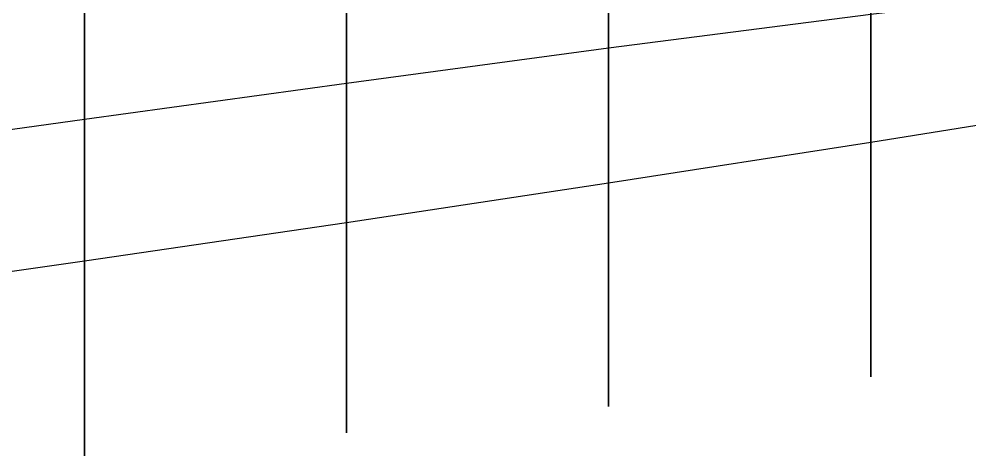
# Model space of a CAD drawing. Extents: x 0 to 100, y -6 to 6.
# Drawn here: x 75.5 to 82.75, y -4.95 to -1.61 of the extents above; entities that cross this region are included whole.
import ezdxf

# ---------------------------------------------------------------- set-up
doc = ezdxf.new("R2010")
doc.units = 0
for name, color, linetype in [('Compartiment', 3, 'CONTINUOUS'), ('Fysiek-horizontaal-vlak', 5, 'CONTINUOUS'), ('Lijnenmodel-van-de-romp', 2, 'CONTINUOUS'), ('Vlakkenmodel-van-de-romp', 2, 'CONTINUOUS')]:
    doc.layers.add(name, color=color, linetype=linetype)

msp = doc.modelspace()

# ---------------------------------------------------------------- linework, layer by layer
at = {"layer": 'Compartiment'}
for points in [[(76, 3.45724, 5), (76, -3.45724, 5), (76, -3.46933, 5.04226), (76, -3.49853, 5.14233), (76, -3.52529, 5.23238), (76, -3.54867, 5.30973), (76, -3.56808, 5.37278), (76, -3.58433, 5.42434), (76, -3.59858, 5.4683), (76, -3.61199, 5.50854), (76, -3.62571, 5.54896), (76, -3.64066, 5.59261), (76, -3.65676, 5.63924), (76, -3.6737, 5.68776), (76, -3.69116, 5.73709), (76, -3.70884, 5.78613), (76, -3.72648, 5.83403), (76, -3.74412, 5.88091), (76, -3.7619, 5.92713), (76, -3.77993, 5.97302), (76, -3.79832, 6.01895), (76, -3.81716, 6.06517), (76, -3.83637, 6.11151), (76, -3.85585, 6.15774), (76, -3.87547, 6.20361), (76, -3.89512, 6.24886), (76, -3.91477, 6.29338), (76, -3.93466, 6.33758), (76, -3.95509, 6.38202), (76, -3.97637, 6.42725), (76, -3.99883, 6.47382), (76, -4.02253, 6.52186), (76, -4.04666, 6.56989), (76, -4.07016, 6.61596), (76, -4.09196, 6.65818), (76, -4.11102, 6.69462), (76, -4.1266, 6.724), (76, -4.13938, 6.74762), (76, -4.15033, 6.76741), (76, -4.16044, 6.78532), (76, -4.19407, 6.84383), (76, -4.20681, 6.86578), (76, -4.2199, 6.88816), (76, -4.23309, 6.91044), (76, -4.24615, 6.93222), (76, -4.25912, 6.95352), (76, -4.27208, 6.97446), (76, -4.28512, 6.99518), (76, -4.29831, 7.01582), (76, -4.31162, 7.03633), (76, -4.32457, 7.05606), (76, -4.33656, 7.07414), (76, -4.36678, 7.11935), (76, -4.41451, 7.25591), (76, -4.42975, 7.29881), (76, -4.45042, 7.35609), (76, -4.47827, 7.4323), (76, -4.51507, 7.53196), (76, -4.79838, 8.28992), (76, -4.80781, 8.31565), (76, -4.81382, 8.33241), (76, -4.81997, 8.34968), (76, -4.86911, 8.48585), (76, -4.88354, 8.52622), (76, -4.89704, 8.56441), (76, -4.90924, 8.5993), (76, -4.9199, 8.63004), (76, -4.94515, 8.70357), (76, 4.94515, 8.70357)], [(78, 3.16376, 5), (78, -3.16376, 5), (78, -3.17359, 5.03409), (78, -3.20283, 5.1328), (78, -3.23256, 5.23053), (78, -3.26269, 5.327), (78, -3.29315, 5.42195), (78, -3.32398, 5.51534), (78, -3.3557, 5.60805), (78, -3.38897, 5.70117), (78, -3.42443, 5.79581), (78, -3.46273, 5.89306), (78, -3.50407, 5.99318), (78, -3.54688, 6.09305), (78, -3.58913, 6.18868), (78, -3.62879, 6.27611), (78, -3.66384, 6.35136), (78, -3.69287, 6.41179), (78, -3.71697, 6.46001), (78, -3.73786, 6.49998), (78, -3.75726, 6.53565), (78, -3.79812, 6.60911), (78, -3.82118, 6.65022), (78, -3.8459, 6.69368), (78, -3.87217, 6.73886), (78, -3.89984, 6.78514), (78, -3.92861, 6.83176), (78, -3.95753, 6.87736), (78, -3.98545, 6.92047), (78, -4.01125, 6.9596), (78, -4.03378, 6.99326), (78, -4.05231, 7.02051), (78, -4.06758, 7.04251), (78, -4.08075, 7.06099), (78, -4.09294, 7.07764), (78, -4.1053, 7.09419), (78, -4.11862, 7.11186), (78, -4.18029, 7.19283), (78, -4.22925, 7.33031), (78, -4.24491, 7.37364), (78, -4.26607, 7.43132), (78, -4.29452, 7.50783), (78, -4.33203, 7.60759), (78, -4.60325, 8.31952), (78, -4.61992, 8.3636), (78, -4.6295, 8.38929), (78, -4.63561, 8.40605), (78, -4.64186, 8.42332), (78, -4.69179, 8.5592), (78, -4.70646, 8.59947), (78, -4.72018, 8.63757), (78, -4.7326, 8.67239), (78, -4.74345, 8.70307), (78, -4.76915, 8.77644), (78, 4.76915, 8.77644)], [(80, 2.86209, 5), (80, -2.86209, 5), (80, -2.87483, 5.04339), (80, -2.90407, 5.14017), (80, -2.93451, 5.23818), (80, -2.96588, 5.33645), (80, -2.99789, 5.43401), (80, -3.03028, 5.52989), (80, -3.06292, 5.62351), (80, -3.09642, 5.71578), (80, -3.13152, 5.80798), (80, -3.16896, 5.90139), (80, -3.20952, 5.99731), (80, -3.25344, 6.09614), (80, -3.29901, 6.19478), (80, -3.34403, 6.28922), (80, -3.38628, 6.37548), (80, -3.42355, 6.44958), (80, -3.45433, 6.50886), (80, -3.47987, 6.55602), (80, -3.50209, 6.59509), (80, -3.52292, 6.63009), (80, -3.54431, 6.66507), (80, -3.56777, 6.70321), (80, -3.59319, 6.74426), (80, -3.62005, 6.78714), (80, -3.64783, 6.83076), (80, -3.676, 6.87404), (80, -3.70416, 6.91611), (80, -3.73236, 6.95699), (80, -3.7608, 6.99695), (80, -3.78964, 7.03623), (80, -3.81907, 7.07508), (80, -3.849, 7.11347), (80, -3.87828, 7.15019), (80, -3.90547, 7.18374), (80, -3.92917, 7.21263), (80, -3.97437, 7.26727), (80, -4.00014, 7.33968), (80, -4.01674, 7.38559), (80, -4.04103, 7.4517), (80, -4.07506, 7.54314), (80, -4.1209, 7.66502), (80, -4.45573, 8.54458), (80, -4.4751, 8.59616), (80, -4.4853, 8.62401), (80, -4.49087, 8.64001), (80, -4.49635, 8.65606), (80, -4.50525, 8.68132), (80, -4.517, 8.71412), (80, -4.56822, 8.85554), (80, 4.56822, 8.85554)], [(82, 2.55171, 5), (82, -2.55171, 5), (82, -2.56652, 5.05021), (82, -2.59531, 5.14469), (82, -2.62559, 5.24099), (82, -2.65721, 5.33861), (82, -2.68987, 5.43654), (82, -2.72327, 5.53379), (82, -2.75711, 5.62932), (82, -2.79127, 5.72253), (82, -2.82635, 5.81429), (82, -2.86313, 5.90589), (82, -2.90241, 5.9986), (82, -2.94497, 6.0937), (82, -2.99108, 6.19158), (82, -3.03893, 6.28919), (82, -3.0862, 6.3826), (82, -3.13057, 6.46786), (82, -3.16971, 6.54106), (82, -3.20204, 6.59957), (82, -3.22886, 6.64606), (82, -3.25218, 6.68452), (82, -3.27404, 6.71895), (82, -3.29648, 6.75332), (82, -3.32108, 6.79078), (82, -3.34772, 6.8311), (82, -3.37587, 6.87321), (82, -3.40495, 6.91603), (82, -3.43444, 6.95848), (82, -3.4639, 6.99971), (82, -3.49338, 7.03974), (82, -3.52308, 7.07883), (82, -3.55317, 7.11722), (82, -3.58384, 7.15517), (82, -3.61501, 7.19262), (82, -3.64546, 7.22843), (82, -3.67374, 7.26113), (82, -3.69837, 7.28927), (82, -3.74533, 7.34249), (82, -3.77152, 7.41518), (82, -3.78832, 7.4613), (82, -3.81278, 7.52776), (82, -3.84692, 7.61972), (82, -4.22663, 8.62774), (82, -4.24603, 8.67963), (82, -4.25631, 8.70761), (82, -4.262, 8.72367), (82, -4.26764, 8.73975), (82, -4.27672, 8.7651), (82, -4.34046, 8.94011), (82, 4.34046, 8.94011)], [(76, 2.37686, 1.75), (76, -2.37686, 1.75), (76, -2.3912, 1.77176), (76, -2.41541, 1.80954), (76, -2.44264, 1.85305), (76, -2.47162, 1.90047), (76, -2.5011, 1.94999), (76, -2.52983, 1.99978), (76, -2.55682, 2.04841), (76, -2.58215, 2.09599), (76, -2.60617, 2.14299), (76, -2.62922, 2.18992), (76, -2.65167, 2.23724), (76, -2.67378, 2.28535), (76, -2.69554, 2.33421), (76, -2.71688, 2.38365), (76, -2.73772, 2.43355), (76, -2.75798, 2.48374), (76, -2.77759, 2.53409), (76, -2.79655, 2.58455), (76, -2.81491, 2.63505), (76, -2.83268, 2.68555), (76, -2.84989, 2.73599), (76, -2.86657, 2.78637), (76, -2.88281, 2.83689), (76, -2.8987, 2.8878), (76, -2.91433, 2.93936), (76, -2.92981, 2.9918), (76, -2.94516, 3.04517), (76, -2.96024, 3.09868), (76, -2.97482, 3.15133), (76, -2.98869, 3.20212), (76, -3.00165, 3.25005), (76, -3.01373, 3.29519), (76, -3.02605, 3.34186), (76, -3.03998, 3.39543), (76, -3.05688, 3.46129), (76, -3.24354, 4.20008), (76, -3.3199, 4.49558), (76, -3.3469, 4.5985), (76, -3.37639, 4.70921), (76, -3.40731, 4.82284), (76, -3.43861, 4.93487), (76, -3.45724, 5), (76, 3.45724, 5)], [(78, 2.10027, 1.75), (78, -2.10027, 1.75), (78, -2.12445, 1.78761), (78, -2.15249, 1.83283), (78, -2.17945, 1.87797), (78, -2.2055, 1.92315), (78, -2.23079, 1.96852), (78, -2.25546, 2.01422), (78, -2.27965, 2.06035), (78, -2.30336, 2.10692), (78, -2.32657, 2.1539), (78, -2.34925, 2.20125), (78, -2.37137, 2.24894), (78, -2.39292, 2.29695), (78, -2.4139, 2.34527), (78, -2.43434, 2.39391), (78, -2.45425, 2.44285), (78, -2.47364, 2.4921), (78, -2.49253, 2.54165), (78, -2.5109, 2.59137), (78, -2.52873, 2.64117), (78, -2.546, 2.69089), (78, -2.56269, 2.74043), (78, -2.57881, 2.78976), (78, -2.59451, 2.83928), (78, -2.60996, 2.88949), (78, -2.62533, 2.9409), (78, -2.64082, 2.99401), (78, -2.65667, 3.04971), (78, -2.67349, 3.11046), (78, -2.69197, 3.17909), (78, -2.7128, 3.25846), (78, -2.73667, 3.3514), (78, -2.76393, 3.45937), (78, -2.93885, 4.15887), (78, -2.9635, 4.25541), (78, -2.98766, 4.34919), (78, -3.03706, 4.53854), (78, -3.06292, 4.63615), (78, -3.08954, 4.73511), (78, -3.11688, 4.83481), (78, -3.14492, 4.93465), (78, -3.16376, 5), (78, 3.16376, 5)], [(80, 1.8314, 1.75), (80, -1.8314, 1.75), (80, -1.8409, 1.76655), (80, -1.86191, 1.80427), (80, -1.88443, 1.84511), (80, -1.90831, 1.88891), (80, -1.93293, 1.9348), (80, -1.95768, 1.98189), (80, -1.98191, 2.0293), (80, -2.00515, 2.07635), (80, -2.02741, 2.12304), (80, -2.04886, 2.16957), (80, -2.06964, 2.21613), (80, -2.08992, 2.26292), (80, -2.10982, 2.31008), (80, -2.12935, 2.35762), (80, -2.14848, 2.40547), (80, -2.16719, 2.45359), (80, -2.18545, 2.50192), (80, -2.20324, 2.55043), (80, -2.22059, 2.59915), (80, -2.23752, 2.64814), (80, -2.25406, 2.69746), (80, -2.27025, 2.74716), (80, -2.28609, 2.79725), (80, -2.30155, 2.84745), (80, -2.31657, 2.89747), (80, -2.33107, 2.94698), (80, -2.34502, 2.99567), (80, -2.35851, 3.04397), (80, -2.37241, 3.09527), (80, -2.38774, 3.15374), (80, -2.40553, 3.22351), (80, -2.42681, 3.30872), (80, -2.57958, 3.93068), (80, -2.61297, 4.0645), (80, -2.64573, 4.19433), (80, -2.67763, 4.31931), (80, -2.70842, 4.43856), (80, -2.7379, 4.55121), (80, -2.76597, 4.65686), (80, -2.79309, 4.75697), (80, -2.81987, 4.85347), (80, -2.84691, 4.9483), (80, -2.86209, 5), (80, 2.86209, 5)], [(82, -1.60644, 1.81338), (82, -1.62638, 1.85478), (82, -1.64757, 1.8992), (82, -1.66946, 1.94571), (82, -1.69149, 1.99338), (82, -1.71309, 2.04125), (82, -1.73382, 2.08859), (82, -1.75371, 2.1354), (82, -1.77289, 2.18186), (82, -1.79151, 2.22818), (82, -1.80971, 2.27455), (82, -1.8276, 2.32113), (82, -1.84522, 2.36805), (82, -1.86257, 2.41539), (82, -1.87966, 2.46324), (82, -1.89651, 2.51169), (82, -1.9131, 2.56074), (82, -1.92933, 2.60997), (82, -1.9451, 2.65889), (82, -1.96028, 2.70697), (82, -1.97476, 2.75372), (82, -1.98853, 2.79902), (82, -2.00192, 2.8443), (82, -2.01541, 2.8914), (82, -2.02943, 2.94214), (82, -2.04445, 2.99834), (82, -2.06086, 3.06168), (82, -2.07893, 3.13317), (82, -2.09887, 3.21365), (82, -2.1209, 3.30397), (82, -2.26298, 3.89718), (82, -2.29542, 4.03032), (82, -2.3282, 4.16268), (82, -2.36091, 4.29261), (82, -2.39317, 4.41867), (82, -2.42458, 4.5394), (82, -2.45477, 4.65334), (82, -2.4835, 4.75963), (82, -2.51127, 4.8598), (82, -2.53872, 4.95595), (82, -2.55171, 5), (82, 2.55171, 5)], [(76, -1.59955, 0.90864), (76, -1.68374, 0.9808), (76, -1.76188, 1.0503), (76, -1.8318, 1.11445), (76, -1.89133, 1.17055), (76, -1.9392, 1.21689), (76, -1.97779, 1.25566), (76, -2.01042, 1.29002), (76, -2.04038, 1.32316), (76, -2.07097, 1.35823), (76, -2.10462, 1.39748), (76, -2.14015, 1.43943), (76, -2.17553, 1.48169), (76, -2.20868, 1.52186), (76, -2.23758, 1.55752), (76, -2.26071, 1.58692), (76, -2.27885, 1.61081), (76, -2.2933, 1.63056), (76, -2.30539, 1.64755), (76, -2.31643, 1.66318), (76, -2.33993, 1.69603), (76, -2.35409, 1.71623), (76, -2.37091, 1.74098), (76, -2.37686, 1.75), (76, 2.37686, 1.75)], [(78, -1.56205, 1.07773), (78, -1.63756, 1.15817), (78, -1.70754, 1.23554), (78, -1.77011, 1.30699), (78, -1.82342, 1.36965), (78, -1.86637, 1.42164), (78, -1.90088, 1.46501), (78, -1.92964, 1.50281), (78, -1.95532, 1.53807), (78, -1.9806, 1.57384), (78, -2.00761, 1.61252), (78, -2.0362, 1.654), (78, -2.06567, 1.69751), (78, -2.09532, 1.7423), (78, -2.10027, 1.75), (78, 2.10027, 1.75)], [(80, -1.56893, 1.355), (80, -1.6296, 1.43992), (80, -1.68365, 1.51808), (80, -1.72949, 1.58632), (80, -1.76617, 1.64255), (80, -1.79539, 1.68907), (80, -1.81951, 1.72928), (80, -1.8314, 1.75), (80, 1.8314, 1.75)]]:
    msp.add_polyline3d(points, dxfattribs=at)
at = {"layer": 'Fysiek-horizontaal-vlak'}
for points in [[(74, -3.74078, 5), (76, -3.45724, 5), (78, -3.16376, 5), (80, -2.86209, 5), (82, -2.55171, 5), (84, -2.2317, 5), (86, -1.89653, 5), (88, -1.56145, 5), (90, -1.25029, 5), (90, 1.25029, 5), (90, 1.25029, 5), (88, 1.56145, 5), (86, 1.89653, 5), (84, 2.2317, 5), (82, 2.55171, 5), (80, 2.86209, 5), (78, 3.16376, 5), (76, 3.45724, 5), (74, 3.74078, 5)], [(74, -2.65352, 1.75), (76, -2.37686, 1.75), (78, -2.10027, 1.75), (80, -1.8314, 1.75), (82, -1.57529, 1.75), (84, -1.33463, 1.75), (86, -1.10054, 1.75), (88, -0.86601, 1.75), (90, -0.61509, 1.75), (90, 0.61509, 1.75), (90, 0.61509, 1.75), (88, 0.86601, 1.75), (86, 1.10054, 1.75), (84, 1.33463, 1.75), (82, 1.57529, 1.75), (80, 1.8314, 1.75), (78, 2.10027, 1.75), (76, 2.37686, 1.75), (74, 2.65352, 1.75)]]:
    msp.add_polyline3d(points, dxfattribs=at)
at = {"layer": 'Lijnenmodel-van-de-romp'}
for points in [[(76, -1.59955, 0.90864), (76, -1.68374, 0.9808), (76, -1.76188, 1.0503), (76, -1.8318, 1.11445), (76, -1.89133, 1.17055), (76, -1.9392, 1.21689), (76, -1.97779, 1.25566), (76, -2.01042, 1.29002), (76, -2.04038, 1.32316), (76, -2.07097, 1.35823), (76, -2.10462, 1.39748), (76, -2.14015, 1.43943), (76, -2.17553, 1.48169), (76, -2.20868, 1.52186), (76, -2.23758, 1.55752), (76, -2.26071, 1.58692), (76, -2.27885, 1.61081), (76, -2.2933, 1.63056), (76, -2.30539, 1.64755), (76, -2.31643, 1.66318), (76, -2.33993, 1.69603), (76, -2.35409, 1.71623), (76, -2.37091, 1.74098), (76, -2.3912, 1.77176), (76, -2.41541, 1.80954), (76, -2.44264, 1.85305), (76, -2.47162, 1.90047), (76, -2.5011, 1.94999), (76, -2.52983, 1.99978), (76, -2.55682, 2.04841), (76, -2.58215, 2.09599), (76, -2.60617, 2.14299), (76, -2.62922, 2.18992), (76, -2.65167, 2.23724), (76, -2.67378, 2.28535), (76, -2.69554, 2.33421), (76, -2.71688, 2.38365), (76, -2.73772, 2.43355), (76, -2.75798, 2.48374), (76, -2.77759, 2.53409), (76, -2.79655, 2.58455), (76, -2.81491, 2.63505), (76, -2.83268, 2.68555), (76, -2.84989, 2.73599), (76, -2.86657, 2.78637), (76, -2.88281, 2.83689), (76, -2.8987, 2.8878), (76, -2.91433, 2.93936), (76, -2.92981, 2.9918), (76, -2.94516, 3.04517), (76, -2.96024, 3.09868), (76, -2.97482, 3.15133), (76, -2.98869, 3.20212), (76, -3.00165, 3.25005), (76, -3.01373, 3.29519), (76, -3.02605, 3.34186), (76, -3.03998, 3.39543), (76, -3.05688, 3.46129), (76, -3.24354, 4.20008), (76, -3.3199, 4.49558), (76, -3.3469, 4.5985), (76, -3.37639, 4.70921), (76, -3.40731, 4.82284), (76, -3.43861, 4.93487), (76, -3.46933, 5.04226), (76, -3.49853, 5.14233), (76, -3.52529, 5.23238), (76, -3.54867, 5.30973), (76, -3.56808, 5.37278), (76, -3.58433, 5.42434), (76, -3.59858, 5.4683), (76, -3.61199, 5.50854), (76, -3.62571, 5.54896), (76, -3.64066, 5.59261), (76, -3.65676, 5.63924), (76, -3.6737, 5.68776), (76, -3.69116, 5.73709), (76, -3.70884, 5.78613), (76, -3.72648, 5.83403), (76, -3.74412, 5.88091), (76, -3.7619, 5.92713), (76, -3.77993, 5.97302), (76, -3.79832, 6.01895), (76, -3.81716, 6.06517), (76, -3.83637, 6.11151), (76, -3.85585, 6.15774), (76, -3.87547, 6.20361), (76, -3.89512, 6.24886), (76, -3.91477, 6.29338), (76, -3.93466, 6.33758), (76, -3.95509, 6.38202), (76, -3.97637, 6.42725), (76, -3.99883, 6.47382), (76, -4.02253, 6.52186), (76, -4.04666, 6.56989), (76, -4.07016, 6.61596), (76, -4.09196, 6.65818), (76, -4.11102, 6.69462), (76, -4.1266, 6.724), (76, -4.13938, 6.74762), (76, -4.15033, 6.76741), (76, -4.16044, 6.78532), (76, -4.19407, 6.84383), (76, -4.20681, 6.86578), (76, -4.2199, 6.88816), (76, -4.23309, 6.91044), (76, -4.24615, 6.93222), (76, -4.25912, 6.95352), (76, -4.27208, 6.97446), (76, -4.28512, 6.99518), (76, -4.29831, 7.01582), (76, -4.31162, 7.03633), (76, -4.32457, 7.05606), (76, -4.33656, 7.07414), (76, -4.36678, 7.11935), (76, -4.41451, 7.25591), (76, -4.42975, 7.29881), (76, -4.45042, 7.35609), (76, -4.47827, 7.4323), (76, -4.51507, 7.53196), (76, -4.79838, 8.28992), (76, -4.80781, 8.31565), (76, -4.81382, 8.33241), (76, -4.81997, 8.34968), (76, -4.86911, 8.48585), (76, -4.88354, 8.52622), (76, -4.89704, 8.56441), (76, -4.90924, 8.5993), (76, -4.9199, 8.63004), (76, -4.94515, 8.70357), (76, 0, 8.70357)], [(78, -1.56205, 1.07773), (78, -1.63756, 1.15817), (78, -1.70754, 1.23554), (78, -1.77011, 1.30699), (78, -1.82342, 1.36965), (78, -1.86637, 1.42164), (78, -1.90088, 1.46501), (78, -1.92964, 1.50281), (78, -1.95532, 1.53807), (78, -1.9806, 1.57384), (78, -2.00761, 1.61252), (78, -2.0362, 1.654), (78, -2.06567, 1.69751), (78, -2.09532, 1.7423), (78, -2.12445, 1.78761), (78, -2.15249, 1.83283), (78, -2.17945, 1.87797), (78, -2.2055, 1.92315), (78, -2.23079, 1.96852), (78, -2.25546, 2.01422), (78, -2.27965, 2.06035), (78, -2.30336, 2.10692), (78, -2.32657, 2.1539), (78, -2.34925, 2.20125), (78, -2.37137, 2.24894), (78, -2.39292, 2.29695), (78, -2.4139, 2.34527), (78, -2.43434, 2.39391), (78, -2.45425, 2.44285), (78, -2.47364, 2.4921), (78, -2.49253, 2.54165), (78, -2.5109, 2.59137), (78, -2.52873, 2.64117), (78, -2.546, 2.69089), (78, -2.56269, 2.74043), (78, -2.57881, 2.78976), (78, -2.59451, 2.83928), (78, -2.60996, 2.88949), (78, -2.62533, 2.9409), (78, -2.64082, 2.99401), (78, -2.65667, 3.04971), (78, -2.67349, 3.11046), (78, -2.69197, 3.17909), (78, -2.7128, 3.25846), (78, -2.73667, 3.3514), (78, -2.76393, 3.45937), (78, -2.93885, 4.15887), (78, -2.9635, 4.25541), (78, -2.98766, 4.34919), (78, -3.03706, 4.53854), (78, -3.06292, 4.63615), (78, -3.08954, 4.73511), (78, -3.11688, 4.83481), (78, -3.14492, 4.93465), (78, -3.17359, 5.03409), (78, -3.20283, 5.1328), (78, -3.23256, 5.23053), (78, -3.26269, 5.327), (78, -3.29315, 5.42195), (78, -3.32398, 5.51534), (78, -3.3557, 5.60805), (78, -3.38897, 5.70117), (78, -3.42443, 5.79581), (78, -3.46273, 5.89306), (78, -3.50407, 5.99318), (78, -3.54688, 6.09305), (78, -3.58913, 6.18868), (78, -3.62879, 6.27611), (78, -3.66384, 6.35136), (78, -3.69287, 6.41179), (78, -3.71697, 6.46001), (78, -3.73786, 6.49998), (78, -3.75726, 6.53565), (78, -3.79812, 6.60911), (78, -3.82118, 6.65022), (78, -3.8459, 6.69368), (78, -3.87217, 6.73886), (78, -3.89984, 6.78514), (78, -3.92861, 6.83176), (78, -3.95753, 6.87736), (78, -3.98545, 6.92047), (78, -4.01125, 6.9596), (78, -4.03378, 6.99326), (78, -4.05231, 7.02051), (78, -4.06758, 7.04251), (78, -4.08075, 7.06099), (78, -4.09294, 7.07764), (78, -4.1053, 7.09419), (78, -4.11862, 7.11186), (78, -4.18029, 7.19283), (78, -4.22925, 7.33031), (78, -4.24491, 7.37364), (78, -4.26607, 7.43132), (78, -4.29452, 7.50783), (78, -4.33203, 7.60759), (78, -4.60325, 8.31952), (78, -4.61992, 8.3636), (78, -4.6295, 8.38929), (78, -4.63561, 8.40605), (78, -4.64186, 8.42332), (78, -4.69179, 8.5592), (78, -4.70646, 8.59947), (78, -4.72018, 8.63757), (78, -4.7326, 8.67239), (78, -4.74345, 8.70307), (78, -4.76915, 8.77644), (78, 0, 8.77644)], [(80, -1.56893, 1.355), (80, -1.6296, 1.43992), (80, -1.68365, 1.51808), (80, -1.72949, 1.58632), (80, -1.76617, 1.64255), (80, -1.79539, 1.68907), (80, -1.81951, 1.72928), (80, -1.8409, 1.76655), (80, -1.86191, 1.80427), (80, -1.88443, 1.84511), (80, -1.90831, 1.88891), (80, -1.93293, 1.9348), (80, -1.95768, 1.98189), (80, -1.98191, 2.0293), (80, -2.00515, 2.07635), (80, -2.02741, 2.12304), (80, -2.04886, 2.16957), (80, -2.06964, 2.21613), (80, -2.08992, 2.26292), (80, -2.10982, 2.31008), (80, -2.12935, 2.35762), (80, -2.14848, 2.40547), (80, -2.16719, 2.45359), (80, -2.18545, 2.50192), (80, -2.20324, 2.55043), (80, -2.22059, 2.59915), (80, -2.23752, 2.64814), (80, -2.25406, 2.69746), (80, -2.27025, 2.74716), (80, -2.28609, 2.79725), (80, -2.30155, 2.84745), (80, -2.31657, 2.89747), (80, -2.33107, 2.94698), (80, -2.34502, 2.99567), (80, -2.35851, 3.04397), (80, -2.37241, 3.09527), (80, -2.38774, 3.15374), (80, -2.40553, 3.22351), (80, -2.42681, 3.30872), (80, -2.57958, 3.93068), (80, -2.61297, 4.0645), (80, -2.64573, 4.19433), (80, -2.67763, 4.31931), (80, -2.70842, 4.43856), (80, -2.7379, 4.55121), (80, -2.76597, 4.65686), (80, -2.79309, 4.75697), (80, -2.81987, 4.85347), (80, -2.84691, 4.9483), (80, -2.87483, 5.04339), (80, -2.90407, 5.14017), (80, -2.93451, 5.23818), (80, -2.96588, 5.33645), (80, -2.99789, 5.43401), (80, -3.03028, 5.52989), (80, -3.06292, 5.62351), (80, -3.09642, 5.71578), (80, -3.13152, 5.80798), (80, -3.16896, 5.90139), (80, -3.20952, 5.99731), (80, -3.25344, 6.09614), (80, -3.29901, 6.19478), (80, -3.34403, 6.28922), (80, -3.38628, 6.37548), (80, -3.42355, 6.44958), (80, -3.45433, 6.50886), (80, -3.47987, 6.55602), (80, -3.50209, 6.59509), (80, -3.52292, 6.63009), (80, -3.54431, 6.66507), (80, -3.56777, 6.70321), (80, -3.59319, 6.74426), (80, -3.62005, 6.78714), (80, -3.64783, 6.83076), (80, -3.676, 6.87404), (80, -3.70416, 6.91611), (80, -3.73236, 6.95699), (80, -3.7608, 6.99695), (80, -3.78964, 7.03623), (80, -3.81907, 7.07508), (80, -3.849, 7.11347), (80, -3.87828, 7.15019), (80, -3.90547, 7.18374), (80, -3.92917, 7.21263), (80, -3.97437, 7.26727), (80, -4.00014, 7.33968), (80, -4.01674, 7.38559), (80, -4.04103, 7.4517), (80, -4.07506, 7.54314), (80, -4.1209, 7.66502), (80, -4.45573, 8.54458), (80, -4.4751, 8.59616), (80, -4.4853, 8.62401), (80, -4.49087, 8.64001), (80, -4.49635, 8.65606), (80, -4.50525, 8.68132), (80, -4.517, 8.71412), (80, -4.56822, 8.85554), (80, 0, 8.85554)], [(82, -1.60644, 1.81338), (82, -1.62638, 1.85478), (82, -1.64757, 1.8992), (82, -1.66946, 1.94571), (82, -1.69149, 1.99338), (82, -1.71309, 2.04125), (82, -1.73382, 2.08859), (82, -1.75371, 2.1354), (82, -1.77289, 2.18186), (82, -1.79151, 2.22818), (82, -1.80971, 2.27455), (82, -1.8276, 2.32113), (82, -1.84522, 2.36805), (82, -1.86257, 2.41539), (82, -1.87966, 2.46324), (82, -1.89651, 2.51169), (82, -1.9131, 2.56074), (82, -1.92933, 2.60997), (82, -1.9451, 2.65889), (82, -1.96028, 2.70697), (82, -1.97476, 2.75372), (82, -1.98853, 2.79902), (82, -2.00192, 2.8443), (82, -2.01541, 2.8914), (82, -2.02943, 2.94214), (82, -2.04445, 2.99834), (82, -2.06086, 3.06168), (82, -2.07893, 3.13317), (82, -2.09887, 3.21365), (82, -2.1209, 3.30397), (82, -2.26298, 3.89718), (82, -2.29542, 4.03032), (82, -2.3282, 4.16268), (82, -2.36091, 4.29261), (82, -2.39317, 4.41867), (82, -2.42458, 4.5394), (82, -2.45477, 4.65334), (82, -2.4835, 4.75963), (82, -2.51127, 4.8598), (82, -2.53872, 4.95595), (82, -2.56652, 5.05021), (82, -2.59531, 5.14469), (82, -2.62559, 5.24099), (82, -2.65721, 5.33861), (82, -2.68987, 5.43654), (82, -2.72327, 5.53379), (82, -2.75711, 5.62932), (82, -2.79127, 5.72253), (82, -2.82635, 5.81429), (82, -2.86313, 5.90589), (82, -2.90241, 5.9986), (82, -2.94497, 6.0937), (82, -2.99108, 6.19158), (82, -3.03893, 6.28919), (82, -3.0862, 6.3826), (82, -3.13057, 6.46786), (82, -3.16971, 6.54106), (82, -3.20204, 6.59957), (82, -3.22886, 6.64606), (82, -3.25218, 6.68452), (82, -3.27404, 6.71895), (82, -3.29648, 6.75332), (82, -3.32108, 6.79078), (82, -3.34772, 6.8311), (82, -3.37587, 6.87321), (82, -3.40495, 6.91603), (82, -3.43444, 6.95848), (82, -3.4639, 6.99971), (82, -3.49338, 7.03974), (82, -3.52308, 7.07883), (82, -3.55317, 7.11722), (82, -3.58384, 7.15517), (82, -3.61501, 7.19262), (82, -3.64546, 7.22843), (82, -3.67374, 7.26113), (82, -3.69837, 7.28927), (82, -3.74533, 7.34249), (82, -3.77152, 7.41518), (82, -3.78832, 7.4613), (82, -3.81278, 7.52776), (82, -3.84692, 7.61972), (82, -4.22663, 8.62774), (82, -4.24603, 8.67963), (82, -4.25631, 8.70761), (82, -4.262, 8.72367), (82, -4.26764, 8.73975), (82, -4.27672, 8.7651), (82, -4.34046, 8.94011), (82, 0, 8.94011)]]:
    msp.add_polyline3d(points, dxfattribs=at)
at = {"layer": 'Vlakkenmodel-van-de-romp'}
for points in [[(76, -1.59955, 0.90864), (76, -1.68374, 0.9808), (76, -1.76188, 1.0503), (76, -1.8318, 1.11445), (76, -1.89133, 1.17055), (76, -1.9392, 1.21689), (76, -1.97779, 1.25566), (76, -2.01042, 1.29002), (76, -2.04038, 1.32316), (76, -2.07097, 1.35823), (76, -2.10462, 1.39748), (76, -2.14015, 1.43943), (76, -2.17553, 1.48169), (76, -2.20868, 1.52186), (76, -2.23758, 1.55752), (76, -2.26071, 1.58692), (76, -2.27885, 1.61081), (76, -2.2933, 1.63056), (76, -2.30539, 1.64755), (76, -2.31643, 1.66318), (76, -2.33993, 1.69603), (76, -2.35409, 1.71623), (76, -2.37091, 1.74098), (76, -2.3912, 1.77176), (76, -2.41541, 1.80954), (76, -2.44264, 1.85305), (76, -2.47162, 1.90047), (76, -2.5011, 1.94999), (76, -2.52983, 1.99978), (76, -2.55682, 2.04841), (76, -2.58215, 2.09599), (76, -2.60617, 2.14299), (76, -2.62922, 2.18992), (76, -2.65167, 2.23724), (76, -2.67378, 2.28535), (76, -2.69554, 2.33421), (76, -2.71688, 2.38365), (76, -2.73772, 2.43355), (76, -2.75798, 2.48374), (76, -2.77759, 2.53409), (76, -2.79655, 2.58455), (76, -2.81491, 2.63505), (76, -2.83268, 2.68555), (76, -2.84989, 2.73599), (76, -2.86657, 2.78637), (76, -2.88281, 2.83689), (76, -2.8987, 2.8878), (76, -2.91433, 2.93936), (76, -2.92981, 2.9918), (76, -2.94516, 3.04517), (76, -2.96024, 3.09868), (76, -2.97482, 3.15133), (76, -2.98869, 3.20212), (76, -3.00165, 3.25005), (76, -3.01373, 3.29519), (76, -3.02605, 3.34186), (76, -3.03998, 3.39543), (76, -3.05688, 3.46129), (76, -3.24354, 4.20008), (76, -3.3199, 4.49558), (76, -3.3469, 4.5985), (76, -3.37639, 4.70921), (76, -3.40731, 4.82284), (76, -3.43861, 4.93487), (76, -3.46933, 5.04226), (76, -3.49853, 5.14233), (76, -3.52529, 5.23238), (76, -3.54867, 5.30973), (76, -3.56808, 5.37278), (76, -3.58433, 5.42434), (76, -3.59858, 5.4683), (76, -3.61199, 5.50854), (76, -3.62571, 5.54896), (76, -3.64066, 5.59261), (76, -3.65676, 5.63924), (76, -3.6737, 5.68776), (76, -3.69116, 5.73709), (76, -3.70884, 5.78613), (76, -3.72648, 5.83403), (76, -3.74412, 5.88091), (76, -3.7619, 5.92713), (76, -3.77993, 5.97302), (76, -3.79832, 6.01895), (76, -3.81716, 6.06517), (76, -3.83637, 6.11151), (76, -3.85585, 6.15774), (76, -3.87547, 6.20361), (76, -3.89512, 6.24886), (76, -3.91477, 6.29338), (76, -3.93466, 6.33758), (76, -3.95509, 6.38202), (76, -3.97637, 6.42725), (76, -3.99883, 6.47382), (76, -4.02253, 6.52186), (76, -4.04666, 6.56989), (76, -4.07016, 6.61596), (76, -4.09196, 6.65818), (76, -4.11102, 6.69462), (76, -4.1266, 6.724), (76, -4.13938, 6.74762), (76, -4.15033, 6.76741), (76, -4.16044, 6.78532), (76, -4.19407, 6.84383), (76, -4.20681, 6.86578), (76, -4.2199, 6.88816), (76, -4.23309, 6.91044), (76, -4.24615, 6.93222), (76, -4.25912, 6.95352), (76, -4.27208, 6.97446), (76, -4.28512, 6.99518), (76, -4.29831, 7.01582), (76, -4.31162, 7.03633), (76, -4.32457, 7.05606), (76, -4.33656, 7.07414), (76, -4.36678, 7.11935), (76, -4.41451, 7.25591), (76, -4.42975, 7.29881), (76, -4.45042, 7.35609), (76, -4.47827, 7.4323), (76, -4.51507, 7.53196), (76, -4.79838, 8.28992), (76, -4.80781, 8.31565), (76, -4.81382, 8.33241), (76, -4.81997, 8.34968), (76, -4.86911, 8.48585), (76, -4.88354, 8.52622), (76, -4.89704, 8.56441), (76, -4.90924, 8.5993), (76, -4.9199, 8.63004), (76, -4.94515, 8.70357), (76, 0, 8.70357)], [(78, -1.56205, 1.07773), (78, -1.63756, 1.15817), (78, -1.70754, 1.23554), (78, -1.77011, 1.30699), (78, -1.82342, 1.36965), (78, -1.86637, 1.42164), (78, -1.90088, 1.46501), (78, -1.92964, 1.50281), (78, -1.95532, 1.53807), (78, -1.9806, 1.57384), (78, -2.00761, 1.61252), (78, -2.0362, 1.654), (78, -2.06567, 1.69751), (78, -2.09532, 1.7423), (78, -2.12445, 1.78761), (78, -2.15249, 1.83283), (78, -2.17945, 1.87797), (78, -2.2055, 1.92315), (78, -2.23079, 1.96852), (78, -2.25546, 2.01422), (78, -2.27965, 2.06035), (78, -2.30336, 2.10692), (78, -2.32657, 2.1539), (78, -2.34925, 2.20125), (78, -2.37137, 2.24894), (78, -2.39292, 2.29695), (78, -2.4139, 2.34527), (78, -2.43434, 2.39391), (78, -2.45425, 2.44285), (78, -2.47364, 2.4921), (78, -2.49253, 2.54165), (78, -2.5109, 2.59137), (78, -2.52873, 2.64117), (78, -2.546, 2.69089), (78, -2.56269, 2.74043), (78, -2.57881, 2.78976), (78, -2.59451, 2.83928), (78, -2.60996, 2.88949), (78, -2.62533, 2.9409), (78, -2.64082, 2.99401), (78, -2.65667, 3.04971), (78, -2.67349, 3.11046), (78, -2.69197, 3.17909), (78, -2.7128, 3.25846), (78, -2.73667, 3.3514), (78, -2.76393, 3.45937), (78, -2.93885, 4.15887), (78, -2.9635, 4.25541), (78, -2.98766, 4.34919), (78, -3.03706, 4.53854), (78, -3.06292, 4.63615), (78, -3.08954, 4.73511), (78, -3.11688, 4.83481), (78, -3.14492, 4.93465), (78, -3.17359, 5.03409), (78, -3.20283, 5.1328), (78, -3.23256, 5.23053), (78, -3.26269, 5.327), (78, -3.29315, 5.42195), (78, -3.32398, 5.51534), (78, -3.3557, 5.60805), (78, -3.38897, 5.70117), (78, -3.42443, 5.79581), (78, -3.46273, 5.89306), (78, -3.50407, 5.99318), (78, -3.54688, 6.09305), (78, -3.58913, 6.18868), (78, -3.62879, 6.27611), (78, -3.66384, 6.35136), (78, -3.69287, 6.41179), (78, -3.71697, 6.46001), (78, -3.73786, 6.49998), (78, -3.75726, 6.53565), (78, -3.79812, 6.60911), (78, -3.82118, 6.65022), (78, -3.8459, 6.69368), (78, -3.87217, 6.73886), (78, -3.89984, 6.78514), (78, -3.92861, 6.83176), (78, -3.95753, 6.87736), (78, -3.98545, 6.92047), (78, -4.01125, 6.9596), (78, -4.03378, 6.99326), (78, -4.05231, 7.02051), (78, -4.06758, 7.04251), (78, -4.08075, 7.06099), (78, -4.09294, 7.07764), (78, -4.1053, 7.09419), (78, -4.11862, 7.11186), (78, -4.18029, 7.19283), (78, -4.22925, 7.33031), (78, -4.24491, 7.37364), (78, -4.26607, 7.43132), (78, -4.29452, 7.50783), (78, -4.33203, 7.60759), (78, -4.60325, 8.31952), (78, -4.61992, 8.3636), (78, -4.6295, 8.38929), (78, -4.63561, 8.40605), (78, -4.64186, 8.42332), (78, -4.69179, 8.5592), (78, -4.70646, 8.59947), (78, -4.72018, 8.63757), (78, -4.7326, 8.67239), (78, -4.74345, 8.70307), (78, -4.76915, 8.77644), (78, 0, 8.77644)], [(80, -1.56893, 1.355), (80, -1.6296, 1.43992), (80, -1.68365, 1.51808), (80, -1.72949, 1.58632), (80, -1.76617, 1.64255), (80, -1.79539, 1.68907), (80, -1.81951, 1.72928), (80, -1.8409, 1.76655), (80, -1.86191, 1.80427), (80, -1.88443, 1.84511), (80, -1.90831, 1.88891), (80, -1.93293, 1.9348), (80, -1.95768, 1.98189), (80, -1.98191, 2.0293), (80, -2.00515, 2.07635), (80, -2.02741, 2.12304), (80, -2.04886, 2.16957), (80, -2.06964, 2.21613), (80, -2.08992, 2.26292), (80, -2.10982, 2.31008), (80, -2.12935, 2.35762), (80, -2.14848, 2.40547), (80, -2.16719, 2.45359), (80, -2.18545, 2.50192), (80, -2.20324, 2.55043), (80, -2.22059, 2.59915), (80, -2.23752, 2.64814), (80, -2.25406, 2.69746), (80, -2.27025, 2.74716), (80, -2.28609, 2.79725), (80, -2.30155, 2.84745), (80, -2.31657, 2.89747), (80, -2.33107, 2.94698), (80, -2.34502, 2.99567), (80, -2.35851, 3.04397), (80, -2.37241, 3.09527), (80, -2.38774, 3.15374), (80, -2.40553, 3.22351), (80, -2.42681, 3.30872), (80, -2.57958, 3.93068), (80, -2.61297, 4.0645), (80, -2.64573, 4.19433), (80, -2.67763, 4.31931), (80, -2.70842, 4.43856), (80, -2.7379, 4.55121), (80, -2.76597, 4.65686), (80, -2.79309, 4.75697), (80, -2.81987, 4.85347), (80, -2.84691, 4.9483), (80, -2.87483, 5.04339), (80, -2.90407, 5.14017), (80, -2.93451, 5.23818), (80, -2.96588, 5.33645), (80, -2.99789, 5.43401), (80, -3.03028, 5.52989), (80, -3.06292, 5.62351), (80, -3.09642, 5.71578), (80, -3.13152, 5.80798), (80, -3.16896, 5.90139), (80, -3.20952, 5.99731), (80, -3.25344, 6.09614), (80, -3.29901, 6.19478), (80, -3.34403, 6.28922), (80, -3.38628, 6.37548), (80, -3.42355, 6.44958), (80, -3.45433, 6.50886), (80, -3.47987, 6.55602), (80, -3.50209, 6.59509), (80, -3.52292, 6.63009), (80, -3.54431, 6.66507), (80, -3.56777, 6.70321), (80, -3.59319, 6.74426), (80, -3.62005, 6.78714), (80, -3.64783, 6.83076), (80, -3.676, 6.87404), (80, -3.70416, 6.91611), (80, -3.73236, 6.95699), (80, -3.7608, 6.99695), (80, -3.78964, 7.03623), (80, -3.81907, 7.07508), (80, -3.849, 7.11347), (80, -3.87828, 7.15019), (80, -3.90547, 7.18374), (80, -3.92917, 7.21263), (80, -3.97437, 7.26727), (80, -4.00014, 7.33968), (80, -4.01674, 7.38559), (80, -4.04103, 7.4517), (80, -4.07506, 7.54314), (80, -4.1209, 7.66502), (80, -4.45573, 8.54458), (80, -4.4751, 8.59616), (80, -4.4853, 8.62401), (80, -4.49087, 8.64001), (80, -4.49635, 8.65606), (80, -4.50525, 8.68132), (80, -4.517, 8.71412), (80, -4.56822, 8.85554), (80, 0, 8.85554)], [(82, -1.60644, 1.81338), (82, -1.62638, 1.85478), (82, -1.64757, 1.8992), (82, -1.66946, 1.94571), (82, -1.69149, 1.99338), (82, -1.71309, 2.04125), (82, -1.73382, 2.08859), (82, -1.75371, 2.1354), (82, -1.77289, 2.18186), (82, -1.79151, 2.22818), (82, -1.80971, 2.27455), (82, -1.8276, 2.32113), (82, -1.84522, 2.36805), (82, -1.86257, 2.41539), (82, -1.87966, 2.46324), (82, -1.89651, 2.51169), (82, -1.9131, 2.56074), (82, -1.92933, 2.60997), (82, -1.9451, 2.65889), (82, -1.96028, 2.70697), (82, -1.97476, 2.75372), (82, -1.98853, 2.79902), (82, -2.00192, 2.8443), (82, -2.01541, 2.8914), (82, -2.02943, 2.94214), (82, -2.04445, 2.99834), (82, -2.06086, 3.06168), (82, -2.07893, 3.13317), (82, -2.09887, 3.21365), (82, -2.1209, 3.30397), (82, -2.26298, 3.89718), (82, -2.29542, 4.03032), (82, -2.3282, 4.16268), (82, -2.36091, 4.29261), (82, -2.39317, 4.41867), (82, -2.42458, 4.5394), (82, -2.45477, 4.65334), (82, -2.4835, 4.75963), (82, -2.51127, 4.8598), (82, -2.53872, 4.95595), (82, -2.56652, 5.05021), (82, -2.59531, 5.14469), (82, -2.62559, 5.24099), (82, -2.65721, 5.33861), (82, -2.68987, 5.43654), (82, -2.72327, 5.53379), (82, -2.75711, 5.62932), (82, -2.79127, 5.72253), (82, -2.82635, 5.81429), (82, -2.86313, 5.90589), (82, -2.90241, 5.9986), (82, -2.94497, 6.0937), (82, -2.99108, 6.19158), (82, -3.03893, 6.28919), (82, -3.0862, 6.3826), (82, -3.13057, 6.46786), (82, -3.16971, 6.54106), (82, -3.20204, 6.59957), (82, -3.22886, 6.64606), (82, -3.25218, 6.68452), (82, -3.27404, 6.71895), (82, -3.29648, 6.75332), (82, -3.32108, 6.79078), (82, -3.34772, 6.8311), (82, -3.37587, 6.87321), (82, -3.40495, 6.91603), (82, -3.43444, 6.95848), (82, -3.4639, 6.99971), (82, -3.49338, 7.03974), (82, -3.52308, 7.07883), (82, -3.55317, 7.11722), (82, -3.58384, 7.15517), (82, -3.61501, 7.19262), (82, -3.64546, 7.22843), (82, -3.67374, 7.26113), (82, -3.69837, 7.28927), (82, -3.74533, 7.34249), (82, -3.77152, 7.41518), (82, -3.78832, 7.4613), (82, -3.81278, 7.52776), (82, -3.84692, 7.61972), (82, -4.22663, 8.62774), (82, -4.24603, 8.67963), (82, -4.25631, 8.70761), (82, -4.262, 8.72367), (82, -4.26764, 8.73975), (82, -4.27672, 8.7651), (82, -4.34046, 8.94011), (82, 0, 8.94011)]]:
    msp.add_polyline3d(points, dxfattribs=at)

doc.saveas('drawing.dxf')
